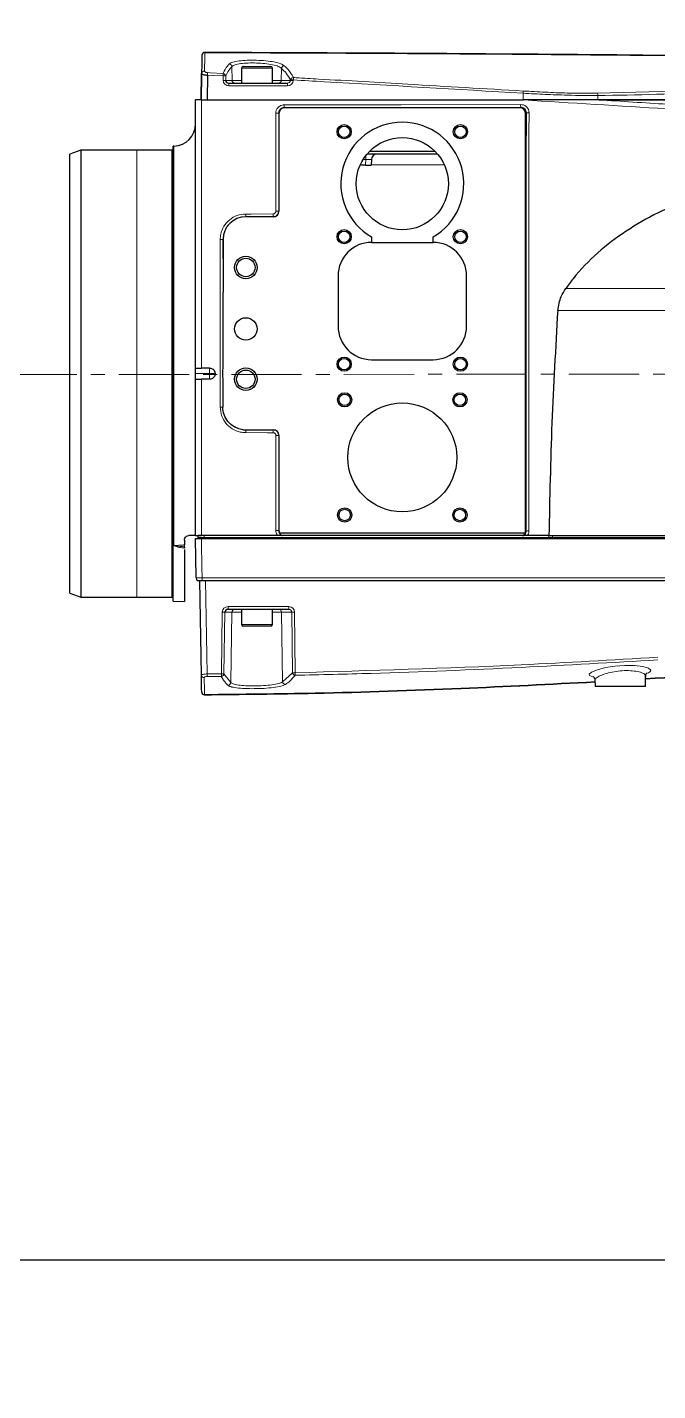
# Model space of a CAD drawing. Header units: millimetres. Extents: x 0 to 8400, y 0 to 5940.
# Drawn here: x 2868.1 to 2982, y 1826.1 to 2072.5 of the extents above; entities that cross this region are included whole.
import ezdxf

# ---------------------------------------------------------------- set-up
doc = ezdxf.new("R2010")
doc.units = ezdxf.units.MM
doc.linetypes.add('CENTERX2', pattern=[20.32, 12.7, -2.54, 2.54, -2.54])
doc.layers.add('do kich thuoc', color=10, linetype='Continuous', lineweight=5, plot=False)

msp = doc.modelspace()

# ---------------------------------------------------------------- linework, layer by layer
at = {"color": 7, "linetype": 'Continuous', "lineweight": 30}
for p, q in [((2899.687, 2067.409), (2899.687, 2067.409)), ((2906.864, 2065.084), (2906.864, 2062.359)), ((2907.167, 2065.387), (2908.393, 2065.387)), ((2908.393, 2065.387), (2912.113, 2065.387)), ((2912.415, 2062.359), (2912.415, 2065.084)), ((2899.627, 2063.993), (2899.545, 2059.331)), ((2899.551, 2059.331), (2899.634, 2064.08)), ((2900.688, 2063.81), (2900.61, 2059.331)), ((2904.54, 2062.359), (2915.129, 2062.359)), ((2899.596, 2059.331), (2957.761, 2059.331)), ((2957.151, 2057.887), (2914.615, 2057.887)), ((2913.551, 2056.934), (2913.58, 2039.24)), ((2913.607, 2056.878), (2913.607, 2039.213)), ((2958.16, 1981.538), (2958.16, 2056.878)), ((2877.844, 2050.246), (2875.826, 2049.512)), ((2887.938, 2050.246), (2877.844, 2050.246)), ((2877.844, 2050.246), (2877.844, 1969.497)), ((2894.297, 2050.246), (2887.938, 2050.246)), ((2894.499, 2050.044), (2894.297, 2050.246)), ((2894.297, 1969.497), (2894.297, 2050.246)), ((2894.64, 2050.974), (2894.499, 2050.969)), ((2894.499, 2009.872), (2894.499, 2050.969)), ((2929.961, 2050.044), (2941.805, 2050.044)), ((2875.826, 1970.232), (2875.826, 2049.512)), ((2929.252, 2047.521), (2928.251, 2047.521)), ((2929.252, 2047.521), (2930.261, 2047.521)), ((2942.265, 2049.54), (2929.502, 2049.54)), ((2930.298, 2048.566), (2930.261, 2047.521)), ((2912.598, 2038.204), (2907.621, 2038.204)), ((2903.51, 2034.096), (2903.513, 2030.648)), ((2903.513, 2030.648), (2903.513, 2034.096)), ((2930.332, 2034.575), (2930.332, 2033.592)), ((2930.332, 2033.592), (2941.435, 2033.592)), ((2941.435, 2033.592), (2941.435, 2034.575)), ((2924.275, 2027.535), (2924.275, 2018.451)), ((2947.491, 2018.451), (2947.491, 2027.535)), ((2898.537, 2010.88), (2898.538, 2010.881)), ((2898.537, 2009.872), (2898.537, 2010.88)), ((2901.06, 2010.881), (2899.596, 2010.881)), ((2930.332, 2012.395), (2941.435, 2012.395)), ((2894.499, 1968.774), (2894.499, 2009.872)), ((2898.537, 2008.864), (2898.537, 2009.872)), ((2898.537, 1980.6), (2898.537, 2008.864)), ((2898.538, 2008.862), (2898.537, 2008.864)), ((2901.06, 2008.862), (2899.596, 2008.862)), ((2907.621, 1999.707), (2912.598, 1999.707)), ((2913.596, 1998.688), (2913.581, 1981.513)), ((2913.607, 1998.699), (2913.607, 1981.538)), ((2913.704, 1981.105), (2958.062, 1981.105)), ((2896.518, 1979.792), (2896.518, 1978.941)), ((2898.66, 1973.012), (2898.537, 1980.095)), ((2899.013, 1980.29), (2899.024, 1980.6)), ((2899.594, 1980.6), (2899.024, 1980.6)), ((2899.595, 1980.095), (2987.782, 1980.095)), ((2913.369, 1980.6), (2899.596, 1980.6)), ((2914.15, 1980.6), (2914.185, 1980.6)), ((2957.581, 1980.6), (2914.185, 1980.6)), ((2957.581, 1980.6), (2957.824, 1980.6)), ((2958.482, 1980.6), (2958.276, 1980.6)), ((2962.364, 1980.6), (2958.482, 1980.6)), ((2962.364, 1980.6), (2999.602, 1980.6)), ((2896.518, 1978.092), (2896.518, 1968.704)), ((2898.795, 1972.525), (2899.712, 1972.525)), ((2899.592, 1955.42), (2899.294, 1972.525)), ((2899.712, 1972.525), (3063.524, 1972.525)), ((2875.826, 1970.232), (2877.844, 1969.497)), ((2877.844, 1969.497), (2887.938, 1969.497)), ((2887.938, 1969.497), (2894.297, 1969.497)), ((2894.297, 1969.497), (2894.499, 1969.699)), ((2894.499, 1968.774), (2896.518, 1968.704)), ((2915.352, 1967.276), (2904.378, 1967.276)), ((2906.864, 1967.276), (2906.864, 1964.551)), ((2912.415, 1964.551), (2912.415, 1967.276)), ((2910.977, 1964.248), (2907.167, 1964.248)), ((2912.113, 1964.248), (2910.977, 1964.248)), ((2970.677, 1954.51), (2970.698, 1953.347)), ((2979.799, 1953.347), (2979.833, 1955.258)), ((2979.801, 1955.259), (2979.828, 1955.309)), ((2979.799, 1953.347), (2970.698, 1953.347))]:
    msp.add_line(p, q, dxfattribs=at)
at = {"color": 8, "linetype": 'Continuous', "lineweight": 15}
for p, q in [((2899.691, 2067.409), (2899.687, 2067.409)), ((2899.691, 2067.408), (2899.691, 2067.409)), ((2900.199, 2067.903), (2900.197, 2067.905)), ((2905.097, 2065.348), (2905.139, 2062.855)), ((2908.24, 2065.084), (2906.864, 2065.084)), ((2912.415, 2065.084), (2908.24, 2065.084)), ((2914.058, 2065.024), (2914.022, 2062.855)), ((2903.525, 2062.855), (2903.513, 2063.651)), ((2903.982, 2063.651), (2903.993, 2062.855)), ((2903.993, 2062.855), (2905.139, 2062.855)), ((2905.139, 2062.855), (2906.864, 2062.855)), ((2912.415, 2062.855), (2914.022, 2062.855)), ((2914.022, 2062.855), (2915.686, 2062.855)), ((2915.686, 2062.855), (2915.687, 2062.935)), ((2916.193, 2062.935), (2916.192, 2062.855)), ((2915.154, 2061.863), (2904.564, 2061.863)), ((2957.727, 2060.541), (2957.728, 2059.331)), ((2971.152, 2060.544), (2989.895, 2061.036)), ((2971.202, 2060.149), (2971.204, 2059.331)), ((2957.286, 2058.022), (2914.554, 2057.949)), ((2914.554, 2057.949), (2914.615, 2057.887)), ((2957.151, 2057.887), (2957.286, 2058.022)), ((2913.607, 2056.878), (2913.551, 2056.934)), ((2958.295, 2057.013), (2958.16, 2056.878)), ((2887.938, 1969.919), (2887.938, 2050.246)), ((2894.64, 1978.829), (2894.64, 2050.974)), ((2929.289, 2048.566), (2928.798, 2048.566)), ((2929.252, 2047.521), (2929.289, 2048.566)), ((2929.289, 2049.275), (2929.289, 2048.566)), ((2943.484, 2047.591), (2930.264, 2047.591)), ((2912.573, 2038.23), (2907.621, 2038.221)), ((2907.621, 2038.221), (2907.621, 2038.204)), ((2912.598, 2038.204), (2912.573, 2038.23)), ((2913.58, 2039.24), (2913.607, 2039.213)), ((2903.51, 2034.096), (2903.513, 2034.096)), ((2965.417, 2025.259), (3001.358, 2025.259)), ((3001.135, 2021.277), (2963.96, 2021.277)), ((2901.06, 2009.872), (2901.06, 2010.881)), ((2901.06, 2009.872), (2898.537, 2009.872)), ((2899.596, 2008.862), (2899.596, 1980.6)), ((2901.06, 2008.862), (2901.06, 2009.872)), ((2902.069, 2009.872), (2901.06, 2009.872)), ((2907.076, 1999.744), (2907.621, 1999.706)), ((2907.621, 1999.706), (2907.621, 1999.707)), ((2907.621, 1999.706), (2912.588, 1999.698)), ((2912.588, 1999.698), (2912.598, 1999.707)), ((2913.607, 1998.699), (2913.596, 1998.688)), ((2913.581, 1981.513), (2913.607, 1981.538)), ((2958.16, 1981.538), (2958.264, 1981.434)), ((2900.082, 1980.6), (2900.071, 1980.29)), ((2900.071, 1980.29), (2962.326, 1980.29)), ((2962.326, 1980.29), (2962.321, 1980.6)), ((2963.009, 1980.6), (2963.014, 1980.29)), ((2963.014, 1980.29), (2999.838, 1980.29)), ((2899.719, 1972.984), (3063.531, 1972.984)), ((2900.353, 1972.525), (2900.648, 1955.614)), ((2887.938, 1969.497), (2887.938, 1969.919)), ((2903.205, 1955.634), (2903.364, 1966.78)), ((2903.832, 1966.78), (2903.673, 1955.634)), ((2905.101, 1966.78), (2903.832, 1966.78)), ((2904.403, 1967.772), (2915.377, 1967.772)), ((2904.883, 1954.038), (2905.101, 1966.78)), ((2906.864, 1966.78), (2905.101, 1966.78)), ((2914.058, 1966.78), (2912.415, 1966.78)), ((2915.91, 1966.78), (2914.058, 1966.78)), ((2914.267, 1954.197), (2914.058, 1966.78)), ((2916.047, 1955.828), (2915.91, 1966.78)), ((2916.415, 1966.78), (2916.552, 1955.828)), ((2906.864, 1964.551), (2911.141, 1964.551)), ((2911.141, 1964.551), (2912.415, 1964.551)), ((2900.648, 1955.614), (2903.205, 1955.634)), ((2903.673, 1955.634), (2904.883, 1954.038)), ((2914.267, 1954.197), (2916.047, 1955.828)), ((2900.154, 1951.841), (2900.154, 1951.84))]:
    msp.add_line(p, q, dxfattribs=at)
at = {"color": 7, "linetype": 'CENTERX2', "lineweight": 0}
msp.add_line((2092.204, 2009.479), (3327.51, 2009.872), dxfattribs=at)
at = {"color": 0, "lineweight": 25}
msp.add_lwpolyline([(2757.721, 2169.715), (3077.721, 2169.715), (3077.721, 1849.715), (2757.721, 1849.715)], close=True, dxfattribs=at)
at = {"color": 8, "linetype": 'Continuous', "lineweight": 15, "flags": 128}
for points in [[(2903.513, 2063.651), (2901.749, 2063.75), (2900.688, 2063.81)], [(2900.699, 2064.255), (2901.177, 2064.227), (2903.525, 2064.093)], [(2914.529, 2058.423), (2915.537, 2058.424), (2919.57, 2058.431), (2935.7, 2058.459), (2957.262, 2058.496)], [(2907.596, 2038.707), (2908.604, 2038.709), (2912.548, 2038.716)], [(2912.563, 1999.2), (2911.555, 1999.202), (2907.596, 1999.209)], [(2970.426, 1955.076), (2970.291, 1955.091), (2969.682, 1955.328), (2969.617, 1955.55), (2970.074, 1955.949), (2971.12, 1956.374), (2972.579, 1956.752), (2974.273, 1957.029), (2976.076, 1957.161), (2977.838, 1957.124), (2979.333, 1956.933), (2980.354, 1956.633), (2980.723, 1956.372), (2980.723, 1956.372)]]:
    msp.add_lwpolyline(points, dxfattribs=at)
at = {"color": 7, "linetype": 'Continuous', "lineweight": 30}
for centre, radius in [((2925.386, 2053.577), 1.287), ((2925.386, 2053.577), 1.035), ((2946.381, 2053.577), 1.287), ((2946.381, 2053.577), 1.035), ((2935.883, 2044.19), 8.327), ((2925.386, 2034.601), 1.287), ((2925.386, 2034.601), 1.035), ((2946.381, 2034.601), 1.287), ((2946.381, 2034.601), 1.035), ((2907.621, 2029.05), 2.044), ((2907.621, 2029.05), 1.665), ((2907.621, 2017.946), 2.019), ((2925.386, 2011.587), 1.287), ((2946.381, 2011.587), 1.287), ((2907.621, 2008.862), 2.044), ((2907.621, 2008.862), 1.665), ((2925.386, 2011.587), 1.035), ((2946.381, 2011.587), 1.035), ((2925.477, 2005.138), 1.287), ((2925.477, 2005.138), 1.035), ((2946.29, 2005.138), 1.287), ((2946.29, 2005.138), 1.035), ((2935.883, 1994.731), 9.841), ((2925.477, 1984.324), 1.287), ((2946.29, 1984.324), 1.287), ((2925.477, 1984.324), 1.035), ((2946.29, 1984.324), 1.035)]:
    msp.add_circle(centre, radius, dxfattribs=at)
at = {"color": 7, "linetype": 'CENTERX2', "lineweight": 0}
msp.add_arc((2367.811, 2009.872), 709.586, 100, 80, dxfattribs=at)
at = {"color": 7, "linetype": 'Continuous', "lineweight": 30}
for centre, radius, start, end in [((2900.192, 2067.4), 0.505, 89.81472, 178.99979), ((2907.167, 2065.084), 0.303, 90, 180), ((2912.113, 2065.084), 0.303, 0, 90), ((2894.499, 2055.009), 4.037, 272, 0), ((2935.883, 2044.19), 11.103, 300, 240), ((2931.306, 2048.53), 1.009, 90, 178), ((2907.621, 2034.096), 4.108, 90, 180), ((2930.332, 2027.535), 6.056, 90, 180), ((2941.435, 2027.535), 6.056, 0, 90), ((2930.332, 2018.451), 6.056, 180, 270), ((2941.435, 2018.451), 6.056, 270, 0), ((2907.621, 2003.815), 4.108, 262.37485, 270), ((2898.811, 1980.297), 0.202, 270, 358), ((2899.669, 1973.03), 1.009, 181, 210), ((2907.167, 1964.551), 0.303, 180, 270), ((2912.113, 1964.551), 0.303, 270, 0), ((2900.15, 1952.345), 0.505, 181.02395, 270.44067), ((2900.151, 1952.345), 0.505, 181.01422, 270.33891), ((2900.15, 1952.345), 0.505, 181.03087, 270.45095)]:
    msp.add_arc(centre, radius, start, end, dxfattribs=at)
at = {"color": 8, "linetype": 'Continuous', "lineweight": 15}
for centre, radius, start, end in [((2900.196, 2067.4), 0.505, 89.81471, 178.99979), ((2900.195, 2067.398), 0.504, 89.55712, 178.92595), ((2900.121, 2064.049), 0.488, 83.95737, 176.3871), ((2904.577, 2065.311), 0.521, 4.07546, 84.69331), ((2914.59, 2064.968), 0.535, 93.07126, 174.02895), ((2895.172, 2064.17), 5.528, 356.26044, 0.87217), ((2897.891, 2064.017), 5.634, 356.27819, 0.77229), ((2903.748, 2052.763), 10.891, 88.76776, 91.23224), ((2903.459, 2063.567), 0.53, 9.12885, 82.83331), ((2903.759, 2051.953), 10.904, 88.76933, 91.23067), ((2902.049, 2061.985), 2.518, 357.21069, 8.52643), ((2905.638, 2062.858), 0.499, 180.34626, 269.35274), ((2913.53, 2062.851), 0.493, 271.41679, 0.39924), ((2912.638, 2061.985), 2.518, 357.21069, 8.52643), ((2915.939, 2049.846), 13.011, 88.8875, 91.1125), ((2916.236, 2062.799), 0.565, 93.18536, 166.08822), ((2915.94, 2049.928), 13.009, 88.88727, 91.11273), ((2910.189, 2063.318), 6.016, 356.34966, 0.43331), ((2950.933, 2060.966), 6.807, 356.41646, 359.73277), ((2969.252, 2060.103), 1.951, 1.35803, 13.0715), ((2917.099, 2058.32), 2.572, 177.70589, 188.29469), ((2959.843, 2058.394), 2.583, 177.72182, 188.26482), ((2913.147, 2059.423), 2.522, 267.14343, 279.20838), ((2958.669, 2059.197), 2.216, 260.26811, 272.71348), ((2910.265, 2038.6), 2.671, 177.69447, 188.15456), ((2915.206, 2038.608), 2.66, 177.67198, 188.17709), ((2913.177, 2043.238), 4.019, 268.20508, 275.76022), ((2903.106, 2038.946), 4.866, 268.51703, 274.7541), ((2903.043, 1961.953), 41.866, 89.44506, 90.06967), ((2910.342, 1999.321), 2.748, 171.94006, 182.34402), ((2915.301, 1999.312), 2.74, 171.91802, 182.35218), ((2913.193, 1988.18), 10.515, 87.80265, 90.68663), ((2913.178, 1977.371), 4.161, 84.43744, 91.73347), ((2958.638, 1977.806), 3.647, 88.34649, 95.89117), ((2901.053, 1980.242), 0.983, 177.22063, 188.613), ((2963.307, 1980.242), 0.983, 177.22063, 188.613), ((2963.192, 1980.272), 0.179, 174.08753, 260.17682), ((2899.344, 1978.867), 5.895, 263.34094, 273.6505), ((2882.357, 1973.005), 17.362, 358.41652, 359.93233), ((2903.598, 1977.674), 10.896, 268.76906, 271.23094), ((2901.92, 1967.65), 2.487, 351.36005, 2.81958), ((2905.6, 1966.777), 0.499, 90.64354, 179.65091), ((2913.566, 1966.784), 0.493, 359.59403, 88.57516), ((2912.894, 1967.65), 2.487, 351.36005, 2.81958), ((2916.163, 1979.809), 13.031, 268.88866, 271.11134), ((2900.083, 1955.444), 0.491, 182.74715, 272.96587), ((2895.969, 1955.517), 4.68, 355.47382, 1.18376), ((2898.53, 1955.526), 4.676, 355.60462, 1.31941), ((2903.148, 1955.694), 0.528, 274.77817, 353.45923), ((2903.439, 1966.521), 10.89, 268.76839, 271.23161), ((2904.366, 1954.069), 0.518, 273.79232, 356.63807), ((2914.79, 1954.235), 0.524, 184.06233, 266.91728), ((2916.3, 1968.85), 13.025, 268.88809, 271.11191), ((2916.586, 1955.905), 0.545, 188.08929, 265.69805), ((2911.854, 1955.667), 4.701, 356.26965, 1.9566)]:
    msp.add_arc(centre, radius, start, end, dxfattribs=at)
for centre, major_axis, ratio, start_param, end_param in [((2904.568, 2062.872), (1.042, 0.057), 0.9668996, 3.1023288, 4.6556719), ((2915.123, 2062.863), (0.563, -0.025), 0.8955767, 4.762531, 6.315874), ((2915.148, 2062.872), (1.041, -0.083), 0.9666771, 4.7943546, 6.3476976), ((2929.286, 2048.53), (1.011, 0.035), 0.0347088, 6.2807583, 7.8503366), ((2900.023, 1980.297), (1.01, 0.007), 0.0073148, 3.1412861, 4.7600751), ((2962.275, 1980.297), (1.01, -0.003), 0.0068288, 4.7623096, 5.5328478), ((2904.407, 1966.763), (1.042, -0.057), 0.9669338, 1.6274, 3.1807431), ((2915.347, 1966.772), (0.563, 0.025), 0.895464, 6.2504516, 7.8037947), ((2915.372, 1966.763), (1.041, 0.083), 0.9667039, 6.2184362, 7.7717792)]:
    msp.add_ellipse(centre, major_axis=major_axis, ratio=ratio, start_param=start_param, end_param=end_param, dxfattribs=at)
at = {"color": 7, "linetype": 'Continuous', "lineweight": 30}
for centre, major_axis, ratio, start_param, end_param in [((2904.543, 2062.863), (0.55, 0.022), 0.9167105, 3.1152244, 4.6685674), ((2914.617, 2056.877), (0.715, -0.715), 0.9987828, 2.3568035, 3.9263818), ((2957.15, 2056.877), (-0.715, -0.715), 0.9987828, 2.3568035, 3.9263818), ((2912.597, 2039.214), (-0.715, 0.715), 0.9987828, 2.3568035, 3.9263818), ((2912.597, 1998.697), (-0.715, -0.715), 0.9987828, 2.3568035, 3.9263818), ((2914.617, 1981.539), (0.715, 0.715), 0.9987828, 2.3568035, 2.8006384), ((2914.632, 1981.555), (0.421, 0.967), 0.9501656, 2.4076348, 3.1125509), ((2957.134, 1981.555), (-0.421, 0.967), 0.9501656, 3.1706344, 3.8755505), ((2957.15, 1981.539), (-0.715, 0.715), 0.9987828, 3.4825469, 3.9263818), ((2904.382, 1966.772), (0.55, -0.022), 0.9168874, 1.6145819, 3.1679249)]:
    msp.add_ellipse(centre, major_axis=major_axis, ratio=ratio, start_param=start_param, end_param=end_param, dxfattribs=at)
for points, knots in [([(2899.687, 2067.409), (2899.686, 2067.348), (2899.684, 2067.226), (2899.675, 2066.748), (2899.659, 2065.83), (2899.636, 2064.504), (2899.627, 2063.993)], [0, 0, 0, 0, 0.2324693, 0.46529, 0.7935273, 1, 1, 1, 1]), ([(2900.197, 2067.905), (2909.26, 2067.87), (2943.499, 2067.738), (2980.294, 2067.426), (3009.576, 2067.095), (3013.694, 2067.045), (3015.291, 2067.026)], [0, 0, 0, 0, 0.2361892, 0.8923374, 0.958268, 1, 1, 1, 1]), ([(3082.088, 2065.963), (3081.577, 2065.972), (3079.683, 2066.007), (3075.842, 2066.077), (3070.66, 2066.17), (3065.122, 2066.265), (3059.705, 2066.357), (3054.594, 2066.444), (3049.933, 2066.521), (3045.447, 2066.595), (3039.865, 2066.683), (3033.221, 2066.777), (3025.653, 2066.88), (3018.079, 2066.976), (3010.513, 2067.068), (2980.298, 2067.417), (2943.504, 2067.732), (2909.263, 2067.867), (2900.199, 2067.903)], [0, 0, 0, 0, 0.0110804, 0.0411222, 0.0711647, 0.1018581, 0.1325492, 0.1589017, 0.1852593, 0.2112445, 0.2371165, 0.2780175, 0.3190026, 0.3601948, 0.4014655, 0.4426063, 0.8524587, 1, 1, 1, 1]), ([(2899.634, 2064.08), (2899.647, 2064.054), (2899.673, 2064.001), (2899.881, 2063.92), (2900.18, 2063.854), (2900.47, 2063.82), (2900.639, 2063.812), (2900.688, 2063.81)], [0, 0, 0, 0, 0.2303766, 0.4624359, 0.693864, 0.9100196, 1, 1, 1, 1]), ([(2899.596, 2059.331), (2899.482, 2059.331), (2899.254, 2059.331), (2898.944, 2059.331), (2898.704, 2059.331), (2898.56, 2059.331), (2898.544, 2059.331), (2898.537, 2059.331)], [0, 0, 0, 0, 0.2077027, 0.4153941, 0.6232083, 0.8313965, 1, 1, 1, 1]), ([(2898.537, 2010.88), (2898.537, 2018.957), (2898.537, 2035.119), (2898.537, 2051.257), (2898.537, 2059.331)], [0, 0, 0, 0, 0.4997741, 1, 1, 1, 1]), ([(2971.204, 2059.331), (2969.916, 2059.331), (2967.339, 2059.331), (2962.841, 2059.331), (2959.636, 2059.331), (2957.728, 2059.331)], [0, 0, 0, 0, 0.28832791, 0.57636512, 1, 1, 1, 1]), ([(2971.37, 2059.331), (2970.704, 2059.331), (2967.375, 2059.331), (2962.823, 2059.331), (2958.948, 2059.331), (2957.761, 2059.331)], [0, 0, 0, 0, 0.1477997, 0.7390776, 1, 1, 1, 1]), ([(3100.65, 2059.331), (3100.686, 2059.331), (3100.843, 2059.331), (3099.898, 2059.331), (3097.796, 2059.331), (3094.527, 2059.331), (3090.239, 2059.331), (3085.052, 2059.331), (3079.09, 2059.331), (3073.284, 2059.331), (3067.918, 2059.331), (3063.208, 2059.331), (3052.535, 2059.331), (3035.934, 2059.331), (3013.468, 2059.331), (2991.874, 2059.331), (2977.835, 2059.331), (2971.204, 2059.331)], [0, 0, 0, 0, 0.013789, 0.0604528, 0.1064792, 0.1525011, 0.1987352, 0.2449639, 0.2913144, 0.3376601, 0.3685155, 0.3994891, 0.4304354, 0.5767028, 0.7229739, 0.8691676, 1, 1, 1, 1]), ([(2971.37, 2059.331), (2980.435, 2059.331), (2998.568, 2059.331), (3020.276, 2059.331), (3036.434, 2059.331), (3046.061, 2059.331), (3054.667, 2059.331), (3062.267, 2059.331), (3069.674, 2059.331), (3076.649, 2059.331), (3083.025, 2059.331), (3088.695, 2059.331), (3093.534, 2059.331), (3097.378, 2059.331), (3100.102, 2059.331), (3101.637, 2059.331), (3101.703, 2059.331), (3101.732, 2059.331)], [0, 0, 0, 0, 0.1768258, 0.3536727, 0.4217996, 0.4898411, 0.5386767, 0.5875218, 0.6360818, 0.682838, 0.729598, 0.7763416, 0.8230855, 0.8700391, 0.9169908, 0.9638941, 1, 1, 1, 1]), ([(2958.264, 1981.434), (2958.258, 1987.726), (2958.245, 2000.309), (2958.246, 2019.207), (2958.26, 2038.114), (2958.283, 2050.713), (2958.295, 2057.013)], [0, 0, 0, 0, 0.2497249, 0.4994499, 0.7497249, 1, 1, 1, 1]), ([(3012.431, 2045.704), (3009.717, 2045.618), (3004.281, 2045.445), (2996.233, 2044.045), (2988.78, 2041.896), (2982.107, 2039.074), (2976.293, 2035.764), (2971.101, 2031.808), (2967.557, 2028.183), (2965.852, 2025.853), (2965.417, 2025.259)], [0, 0, 0, 0, 0.153221, 0.3069, 0.4600123, 0.5906129, 0.7154583, 0.8370404, 0.9584516, 1, 1, 1, 1]), ([(2903.513, 2030.648), (2903.513, 2030.312), (2903.512, 2028.629), (2903.504, 2026.394), (2903.478, 2021.171), (2903.449, 2016.957), (2903.436, 2011.951), (2903.432, 2008.567), (2903.443, 2005.519), (2903.449, 2003.817)], [0, 0, 0, 0, 0.0376195, 0.1880975, 0.2499315, 0.6216163, 0.6592358, 0.8097137, 1, 1, 1, 1]), ([(2963.96, 2021.277), (2964.106, 2022.155), (2964.344, 2023.582), (2965.119, 2024.793), (2965.417, 2025.259)], [0, 0, 0, 0, 0.614782, 1, 1, 1, 1]), ([(2963.96, 2021.277), (2963.569, 2014.506), (2962.787, 2000.954), (2962.505, 1987.387), (2962.364, 1980.6)], [0, 0, 0, 0, 0.499675, 1, 1, 1, 1]), ([(2898.538, 2010.881), (2898.551, 2010.881), (2898.579, 2010.881), (2898.744, 2010.881), (2899, 2010.881), (2899.3, 2010.881), (2899.504, 2010.881), (2899.596, 2010.881)], [0, 0, 0, 0, 0.1825564, 0.3975063, 0.6123897, 0.8273367, 1, 1, 1, 1]), ([(2901.06, 2010.881), (2901.174, 2010.87), (2901.401, 2010.847), (2901.703, 2010.673), (2901.932, 2010.417), (2902.052, 2010.133), (2902.064, 2009.946), (2902.069, 2009.872)], [0, 0, 0, 0, 0.2150044, 0.4300328, 0.6449357, 0.8595809, 1, 1, 1, 1]), ([(2898.538, 2008.862), (2898.551, 2008.862), (2898.579, 2008.862), (2898.744, 2008.862), (2899, 2008.862), (2899.3, 2008.862), (2899.504, 2008.862), (2899.596, 2008.862)], [0, 0, 0, 0, 0.1825564, 0.3975063, 0.6123897, 0.8273367, 1, 1, 1, 1]), ([(2902.069, 2009.872), (2902.058, 2009.758), (2902.036, 2009.531), (2901.862, 2009.229), (2901.606, 2009.001), (2901.323, 2008.88), (2901.135, 2008.867), (2901.06, 2008.862)], [0, 0, 0, 0, 0.2143801, 0.4287572, 0.6432408, 0.8579494, 1, 1, 1, 1]), ([(2907.076, 1999.744), (2906.742, 1999.813), (2905.945, 1999.978), (2904.827, 2000.674), (2903.918, 2001.775), (2903.5, 2002.896), (2903.461, 2003.589), (2903.449, 2003.817)], [0, 0, 0, 0, 0.1715936, 0.4103556, 0.6489181, 0.8846719, 1, 1, 1, 1]), ([(2896.518, 1979.792), (2896.537, 1979.919), (2896.582, 1980.213), (2896.889, 1980.528), (2897.181, 1980.576), (2897.325, 1980.6)], [0, 0, 0, 0, 0.2793216, 0.6440782, 1, 1, 1, 1]), ([(2896.518, 1978.587), (2896.518, 1978.607), (2896.518, 1978.654), (2896.518, 1978.835), (2896.518, 1978.941)], [0, 0, 0, 0, 0.41571713, 1, 1, 1, 1]), ([(2896.518, 1978.587), (2896.518, 1978.567), (2896.518, 1978.53), (2896.518, 1978.409), (2896.518, 1978.354)], [0, 0, 0, 0, 0.55363, 1, 1, 1, 1]), ([(2898.537, 1980.6), (2898.482, 1980.6), (2898.373, 1980.6), (2897.764, 1980.6), (2897.351, 1980.6), (2897.325, 1980.6)], [0, 0, 0, 0, 0.4863068, 0.9678878, 1, 1, 1, 1]), ([(2898.537, 1980.6), (2898.548, 1980.6), (2898.57, 1980.6), (2898.744, 1980.6), (2899.001, 1980.6), (2899.3, 1980.6), (2899.505, 1980.6), (2899.596, 1980.6)], [0, 0, 0, 0, 0.2083744, 0.4167449, 0.6250474, 0.8332059, 1, 1, 1, 1]), ([(2898.537, 1980.095), (2898.548, 1980.095), (2898.57, 1980.095), (2898.744, 1980.095), (2899, 1980.095), (2899.3, 1980.095), (2899.504, 1980.095), (2899.595, 1980.095)], [0, 0, 0, 0, 0.2083642, 0.4167253, 0.6249489, 0.8330479, 1, 1, 1, 1]), ([(2913.915, 1980.6), (2913.897, 1980.6), (2913.79, 1980.6), (2913.595, 1980.6), (2913.426, 1980.6), (2913.369, 1980.6)], [0, 0, 0, 0, 0.1187062, 0.7018624, 1, 1, 1, 1]), ([(2958.482, 1980.6), (2958.397, 1980.6), (2958.224, 1980.6), (2958.021, 1980.6), (2957.892, 1980.6), (2957.836, 1980.6), (2957.827, 1980.6), (2957.824, 1980.6)], [0, 0, 0, 0, 0.2928723, 0.5966825, 0.7939559, 0.9324701, 1, 1, 1, 1]), ([(2979.823, 1954.719), (2988.977, 1955.276), (3007.358, 1956.397), (3027.687, 1957.905), (3038.882, 1958.742), (3040.855, 1958.89)], [0, 0, 0, 0, 0.449673, 0.9030114, 1, 1, 1, 1]), ([(3040.858, 1958.89), (3038.884, 1958.742), (3027.687, 1957.905), (3007.357, 1956.396), (2988.976, 1955.276), (2979.823, 1954.718)], [0, 0, 0, 0, 0.0970491, 0.550367, 1, 1, 1, 1]), ([(2899.646, 1952.336), (2899.644, 1952.437), (2899.641, 1952.638), (2899.629, 1953.319), (2899.616, 1954.044), (2899.6, 1954.96), (2899.592, 1955.42)], [0, 0, 0, 0, 0.287531, 0.5757837, 0.786885, 1, 1, 1, 1]), ([(2900.154, 1951.841), (2906.819, 1951.916), (2922.272, 1952.092), (2945.786, 1952.876), (2962.625, 1953.752), (2970.683, 1954.172)], [0, 0, 0, 0, 0.2833695, 0.6570455, 1, 1, 1, 1]), ([(2970.683, 1954.172), (2962.624, 1953.752), (2945.785, 1952.875), (2922.271, 1952.091), (2906.818, 1951.916), (2900.154, 1951.84)], [0, 0, 0, 0, 0.3429692, 0.7166449, 1, 1, 1, 1]), ([(2970.335, 1955.145), (2970.352, 1955.138), (2970.386, 1955.124), (2970.642, 1954.865), (2970.644, 1954.612), (2970.645, 1954.504)], [0, 0, 0, 0, 0.34602894, 0.71969932, 1, 1, 1, 1]), ([(2979.854, 1955.058), (2979.849, 1955.236), (2979.84, 1955.57), (2980.059, 1955.787), (2980.052, 1955.78), (2980.049, 1955.778)], [0, 0, 0, 0, 0.4289525, 0.8036431, 1, 1, 1, 1])]:
    msp.add_open_spline(points, degree=3, knots=knots, dxfattribs=at)
at = {"color": 8, "linetype": 'Continuous', "lineweight": 15}
for points, knots in [([(2899.634, 2064.08), (2899.64, 2064.417), (2899.653, 2065.195), (2899.665, 2065.903), (2899.681, 2066.802), (2899.687, 2067.156), (2899.691, 2067.408)], [0, 0, 0, 0, 0.1456856, 0.3361577, 0.5275902, 1, 1, 1, 1]), ([(2900.199, 2067.903), (2900.197, 2067.65), (2900.194, 2067.294), (2900.187, 2066.39), (2900.182, 2065.673), (2900.175, 2064.88), (2900.172, 2064.535)], [0, 0, 0, 0, 0.4701298, 0.6608295, 0.8521824, 1, 1, 1, 1]), ([(2900.699, 2064.255), (2900.674, 2064.257), (2900.589, 2064.263), (2900.442, 2064.298), (2900.294, 2064.366), (2900.192, 2064.45), (2900.179, 2064.506), (2900.172, 2064.535)], [0, 0, 0, 0, 0.0845106, 0.2911396, 0.5215603, 0.760438, 1, 1, 1, 1]), ([(2903.525, 2064.093), (2903.584, 2064.229), (2903.882, 2064.914), (2904.26, 2065.423), (2904.576, 2065.775), (2904.625, 2065.83)], [0, 0, 0, 0, 0.1740085, 0.8719896, 1, 1, 1, 1]), ([(2905.097, 2065.348), (2904.906, 2065.137), (2904.522, 2064.714), (2904.163, 2064.007), (2903.982, 2063.651)], [0, 0, 0, 0, 0.4977423, 1, 1, 1, 1]), ([(2904.625, 2065.83), (2904.797, 2065.946), (2905.14, 2066.179), (2906.321, 2066.388), (2907.838, 2066.497), (2909.556, 2066.501), (2911.276, 2066.404), (2912.805, 2066.197), (2913.971, 2065.9), (2914.372, 2065.629), (2914.561, 2065.502)], [0, 0, 0, 0, 0.12905889, 0.25763975, 0.38428097, 0.50960499, 0.63457842, 0.7601001, 0.88716951, 1, 1, 1, 1]), ([(2914.058, 2065.024), (2913.889, 2065.15), (2913.529, 2065.417), (2912.479, 2065.712), (2911.101, 2065.916), (2909.551, 2066.013), (2908.001, 2066.009), (2906.632, 2065.901), (2905.564, 2065.694), (2905.253, 2065.463), (2905.097, 2065.348)], [0, 0, 0, 0, 0.1125231, 0.2394224, 0.3649601, 0.4901105, 0.6156883, 0.742537, 0.8711719, 1, 1, 1, 1]), ([(2915.687, 2062.935), (2915.429, 2063.362), (2914.909, 2064.225), (2914.344, 2064.756), (2914.058, 2065.024)], [0, 0, 0, 0, 0.4953867, 1, 1, 1, 1]), ([(2914.561, 2065.502), (2914.658, 2065.412), (2915.145, 2064.958), (2915.707, 2064.293), (2916.128, 2063.506), (2916.205, 2063.363)], [0, 0, 0, 0, 0.1693452, 0.8484966, 1, 1, 1, 1]), ([(2957.727, 2060.541), (2945.746, 2061.237), (2931.901, 2062.041), (2918.056, 2062.829), (2916.193, 2062.935)], [0, 0, 0, 0, 0.86541251, 1, 1, 1, 1]), ([(2916.205, 2063.363), (2916.383, 2063.353), (2917.904, 2063.265), (2924.793, 2062.866), (2938.46, 2062.07), (2950.784, 2061.344), (2957.74, 2060.934)], [0, 0, 0, 0, 0.012885, 0.1098184, 0.4975525, 1, 1, 1, 1]), ([(2971.202, 2060.149), (2971.202, 2060.149), (2969.892, 2060.067), (2966.029, 2060.158), (2961.745, 2060.323), (2959.053, 2060.458), (2957.727, 2060.541), (2957.727, 2060.541)], [0, 0, 0, 0, 0.0000063, 0.410743, 0.7054608, 0.9999955, 1, 1, 1, 1]), ([(2957.74, 2060.934), (2959.062, 2060.862), (2961.707, 2060.716), (2966.187, 2060.526), (2969.327, 2060.537), (2971.152, 2060.544)], [0, 0, 0, 0, 0.2953053, 0.5906155, 1, 1, 1, 1]), ([(3092.294, 2061.189), (3091.182, 2061.172), (3088.575, 2061.131), (3083.588, 2061.085), (3077.562, 2061.047), (3070.97, 2061.053), (3064.122, 2061.074), (3056.981, 2061.05), (3049.656, 2060.946), (3042.173, 2060.84), (3032.431, 2060.859), (3020.517, 2060.947), (3006.414, 2060.818), (2989.928, 2060.726), (2978.332, 2060.149), (2971.202, 2060.149), (2971.202, 2060.149)], [0, 0, 0, 0, 0.0417301, 0.0978278, 0.1539284, 0.2085523, 0.2636319, 0.3185915, 0.3774782, 0.4364014, 0.4952194, 0.6073547, 0.7195447, 0.8317398, 0.9999995, 1, 1, 1, 1]), ([(2899.596, 2059.331), (2899.596, 2056.981), (2899.596, 2043.882), (2899.596, 2027.724), (2899.596, 2013.918), (2899.596, 2010.881)], [0, 0, 0, 0, 0.1456243, 0.812029, 1, 1, 1, 1]), ([(2913.021, 2056.905), (2913.038, 2057.076), (2913.071, 2057.419), (2913.333, 2057.875), (2913.719, 2058.218), (2914.143, 2058.397), (2914.421, 2058.416), (2914.529, 2058.423)], [0, 0, 0, 0, 0.21606652, 0.43216356, 0.64806466, 0.86317974, 1, 1, 1, 1]), ([(2914.554, 2057.949), (2914.482, 2057.944), (2914.296, 2057.932), (2914.014, 2057.812), (2913.757, 2057.582), (2913.583, 2057.277), (2913.562, 2057.049), (2913.551, 2056.934)], [0, 0, 0, 0, 0.13636556, 0.3510477, 0.56693054, 0.78340486, 1, 1, 1, 1]), ([(2957.262, 2058.496), (2957.431, 2058.48), (2957.77, 2058.448), (2958.223, 2058.189), (2958.564, 2057.808), (2958.748, 2057.382), (2958.767, 2057.099), (2958.774, 2056.984)], [0, 0, 0, 0, 0.2139913, 0.4280227, 0.6411426, 0.8540498, 1, 1, 1, 1]), ([(2958.295, 2057.013), (2958.29, 2057.09), (2958.278, 2057.279), (2958.156, 2057.564), (2957.928, 2057.818), (2957.626, 2057.99), (2957.399, 2058.012), (2957.286, 2058.022)], [0, 0, 0, 0, 0.1463615, 0.3593285, 0.5721314, 0.785849, 1, 1, 1, 1]), ([(3063.531, 2052.759), (3056.702, 2053.168), (3030.081, 2054.76), (2994.829, 2057.018), (2966.4, 2058.792), (2957.761, 2059.331)], [0, 0, 0, 0, 0.1936463, 0.7549834, 1, 1, 1, 1]), ([(2971.37, 2059.331), (2975.481, 2059.068), (2999.382, 2057.539), (3030.112, 2055.575), (3056.733, 2053.826), (3063.564, 2053.377)], [0, 0, 0, 0, 0.1337809, 0.7777348, 1, 1, 1, 1]), ([(2913.051, 2039.221), (2913.05, 2039.558), (2913.048, 2041.239), (2913.04, 2047.135), (2913.029, 2052.692), (2913.021, 2056.905)], [0, 0, 0, 0, 0.0570157, 0.2850794, 1, 1, 1, 1]), ([(2958.774, 2056.984), (2958.773, 2056.648), (2958.77, 2054.968), (2958.757, 2047.913), (2958.733, 2032.141), (2958.719, 2008.633), (2958.735, 1990.515), (2958.743, 1981.452)], [0, 0, 0, 0, 0.0133582, 0.066791, 0.2805323, 0.6400613, 1, 1, 1, 1]), ([(2902.98, 2034.081), (2903.002, 2034.418), (2903.057, 2035.274), (2903.605, 2036.573), (2904.65, 2037.75), (2906.035, 2038.551), (2907.076, 2038.655), (2907.596, 2038.707)], [0, 0, 0, 0, 0.1394069, 0.3545339, 0.5697537, 0.7848618, 1, 1, 1, 1]), ([(2907.621, 2038.221), (2907.157, 2038.174), (2906.23, 2038.081), (2904.996, 2037.367), (2904.066, 2036.317), (2903.577, 2035.159), (2903.529, 2034.396), (2903.51, 2034.096)], [0, 0, 0, 0, 0.2151126, 0.4302195, 0.6454594, 0.8606002, 1, 1, 1, 1]), ([(2912.548, 2038.716), (2912.584, 2038.718), (2912.677, 2038.724), (2912.819, 2038.784), (2912.947, 2038.899), (2913.034, 2039.051), (2913.045, 2039.164), (2913.051, 2039.221)], [0, 0, 0, 0, 0.1383177, 0.3533743, 0.5689113, 0.7844594, 1, 1, 1, 1]), ([(2913.58, 2039.24), (2913.569, 2039.126), (2913.546, 2038.898), (2913.372, 2038.595), (2913.115, 2038.366), (2912.832, 2038.247), (2912.645, 2038.234), (2912.573, 2038.23)], [0, 0, 0, 0, 0.2154474, 0.4309362, 0.6464094, 0.8615949, 1, 1, 1, 1]), ([(2902.992, 2003.819), (2902.992, 2004.156), (2902.993, 2005.838), (2902.993, 2012.904), (2902.991, 2022.656), (2902.983, 2031.06), (2902.98, 2034.081)], [0, 0, 0, 0, 0.0333505, 0.1667526, 0.7003863, 1, 1, 1, 1]), ([(2907.596, 1999.209), (2907.257, 1999.231), (2906.401, 1999.289), (2905.106, 1999.842), (2903.938, 2000.885), (2903.145, 2002.266), (2903.043, 2003.301), (2902.992, 2003.819)], [0, 0, 0, 0, 0.14108412, 0.35618047, 0.57095549, 0.78548781, 1, 1, 1, 1]), ([(2913.067, 1998.695), (2913.064, 1998.732), (2913.058, 1998.826), (2912.998, 1998.968), (2912.884, 1999.096), (2912.733, 1999.183), (2912.62, 1999.194), (2912.563, 1999.2)], [0, 0, 0, 0, 0.14081871, 0.35585152, 0.57061988, 0.78528218, 1, 1, 1, 1]), ([(2912.588, 1999.698), (2912.702, 1999.686), (2912.928, 1999.664), (2913.23, 1999.489), (2913.458, 1999.233), (2913.579, 1998.949), (2913.591, 1998.762), (2913.596, 1998.688)], [0, 0, 0, 0, 0.2147199, 0.429377, 0.6441749, 0.8591725, 1, 1, 1, 1]), ([(2913.052, 1981.53), (2913.052, 1981.867), (2913.054, 1983.548), (2913.061, 1989.268), (2913.064, 1994.654), (2913.067, 1998.695)], [0, 0, 0, 0, 0.0587874, 0.2939383, 1, 1, 1, 1]), ([(2913.369, 1980.6), (2913.339, 1980.641), (2913.21, 1980.82), (2913.078, 1981.137), (2913.059, 1981.419), (2913.052, 1981.53)], [0, 0, 0, 0, 0.1543272, 0.6644193, 1, 1, 1, 1]), ([(2913.581, 1981.513), (2913.586, 1981.438), (2913.598, 1981.25), (2913.718, 1980.967), (2913.919, 1980.732), (2914.084, 1980.638), (2914.15, 1980.6)], [0, 0, 0, 0, 0.1978557, 0.4985841, 0.7983437, 1, 1, 1, 1]), ([(2957.824, 1980.6), (2957.902, 1980.664), (2958.068, 1980.799), (2958.231, 1981.095), (2958.253, 1981.321), (2958.264, 1981.434)], [0, 0, 0, 0, 0.30750141, 0.65348998, 1, 1, 1, 1]), ([(2958.743, 1981.452), (2958.729, 1981.281), (2958.703, 1980.977), (2958.549, 1980.715), (2958.482, 1980.6)], [0, 0, 0, 0, 0.56240721, 1, 1, 1, 1]), ([(2894.64, 1978.829), (2894.848, 1978.832), (2895.414, 1978.842), (2896.045, 1978.888), (2896.412, 1978.929), (2896.518, 1978.941)], [0, 0, 0, 0, 0.2932536, 0.7964443, 1, 1, 1, 1]), ([(2896.518, 1978.354), (2896.216, 1978.385), (2895.55, 1978.452), (2894.937, 1978.676), (2894.643, 1978.827), (2894.64, 1978.829)], [0, 0, 0, 0, 0.4520023, 0.9944784, 1, 1, 1, 1]), ([(2894.64, 1978.829), (2894.644, 1978.828), (2895, 1978.756), (2895.639, 1978.642), (2896.257, 1978.603), (2896.518, 1978.587)], [0, 0, 0, 0, 0.0068208, 0.5798685, 1, 1, 1, 1]), ([(2899.595, 1980.095), (2899.607, 1979.423), (2899.648, 1977.052), (2899.689, 1974.682), (2899.719, 1972.984)], [0, 0, 0, 0, 0.2836013, 1, 1, 1, 1]), ([(2916.552, 1955.828), (2930.165, 1956.222), (2952.001, 1956.854), (2973.809, 1958.134), (2982.022, 1958.616)], [0, 0, 0, 0, 0.6233983, 1, 1, 1, 1]), ([(2982.034, 1958.147), (2973.819, 1957.674), (2956.57, 1956.682), (2934.736, 1955.791), (2921.118, 1955.469), (2916.545, 1955.362)], [0, 0, 0, 0, 0.3765755, 0.7906747, 1, 1, 1, 1]), ([(2979.828, 1955.309), (2979.819, 1955.34), (2979.781, 1955.462), (2979.504, 1955.702), (2978.733, 1955.988), (2977.488, 1956.196), (2976.012, 1956.244), (2974.485, 1956.105), (2973.059, 1955.808), (2971.838, 1955.41), (2970.996, 1954.978), (2970.651, 1954.666), (2970.696, 1954.533), (2970.703, 1954.512)], [0, 0, 0, 0, 0.0284191, 0.1117512, 0.2229252, 0.3320061, 0.437988, 0.5410699, 0.6447057, 0.7524819, 0.864582, 0.9778829, 1, 1, 1, 1]), ([(2980.723, 1956.372), (2980.74, 1956.341), (2980.824, 1956.193), (2980.717, 1956.041), (2980.431, 1955.865), (2980.246, 1955.807), (2980.062, 1955.748)], [0, 0, 0, 0, 0.1416745, 0.6910146, 0.6931833, 1, 1, 1, 1]), ([(2899.592, 1955.42), (2899.604, 1955.441), (2899.629, 1955.482), (2899.823, 1955.54), (2900.104, 1955.585), (2900.398, 1955.608), (2900.58, 1955.612), (2900.648, 1955.614)], [0, 0, 0, 0, 0.221909, 0.4462185, 0.6668082, 0.8762728, 1, 1, 1, 1]), ([(2900.635, 1955.148), (2900.601, 1955.147), (2900.509, 1955.144), (2900.361, 1955.122), (2900.221, 1955.078), (2900.126, 1955.018), (2900.114, 1954.975), (2900.108, 1954.953)], [0, 0, 0, 0, 0.1204495, 0.3255821, 0.5451998, 0.7725994, 1, 1, 1, 1]), ([(2900.108, 1954.953), (2900.115, 1954.492), (2900.129, 1953.563), (2900.139, 1952.831), (2900.15, 1952.144), (2900.153, 1951.942), (2900.154, 1951.841)], [0, 0, 0, 0, 0.2115128, 0.4258038, 0.713225, 1, 1, 1, 1]), ([(2903.192, 1955.167), (2902.856, 1955.165), (2902.004, 1955.157), (2901.151, 1955.151), (2900.635, 1955.148)], [0, 0, 0, 0, 0.394158, 1, 1, 1, 1]), ([(2904.4, 1953.551), (2904.332, 1953.612), (2903.992, 1953.916), (2903.597, 1954.484), (2903.265, 1955.045), (2903.192, 1955.167)], [0, 0, 0, 0, 0.1632947, 0.8180696, 1, 1, 1, 1]), ([(2914.762, 1953.711), (2914.522, 1953.6), (2914.043, 1953.379), (2912.662, 1953.146), (2910.98, 1952.996), (2909.149, 1952.937), (2907.385, 1952.967), (2905.887, 1953.089), (2904.84, 1953.284), (2904.537, 1953.468), (2904.4, 1953.551)], [0, 0, 0, 0, 0.1304594, 0.2606463, 0.3892, 0.5163069, 0.6426795, 0.7690097, 0.8960131, 1, 1, 1, 1]), ([(2904.883, 1954.038), (2905.007, 1953.956), (2905.283, 1953.773), (2906.231, 1953.579), (2907.588, 1953.458), (2909.186, 1953.428), (2910.844, 1953.487), (2912.366, 1953.636), (2913.616, 1953.867), (2914.05, 1954.087), (2914.267, 1954.197)], [0, 0, 0, 0, 0.103809, 0.2307451, 0.3571332, 0.4836413, 0.6108999, 0.7395487, 0.8697168, 1, 1, 1, 1]), ([(2916.545, 1955.362), (2916.484, 1955.29), (2916.041, 1954.775), (2915.458, 1954.162), (2914.91, 1953.807), (2914.762, 1953.711)], [0, 0, 0, 0, 0.1048741, 0.7578294, 1, 1, 1, 1])]:
    msp.add_open_spline(points, degree=3, knots=knots, dxfattribs=at)
at = {"layer": 'do kich thuoc', "color": 0, "elevation": -1315.267}
msp.add_lwpolyline([(2757.721, 2169.715), (3077.721, 2169.715), (3077.721, 1849.715), (2757.721, 1849.715)], close=True, dxfattribs=at)

doc.saveas('drawing.dxf')
